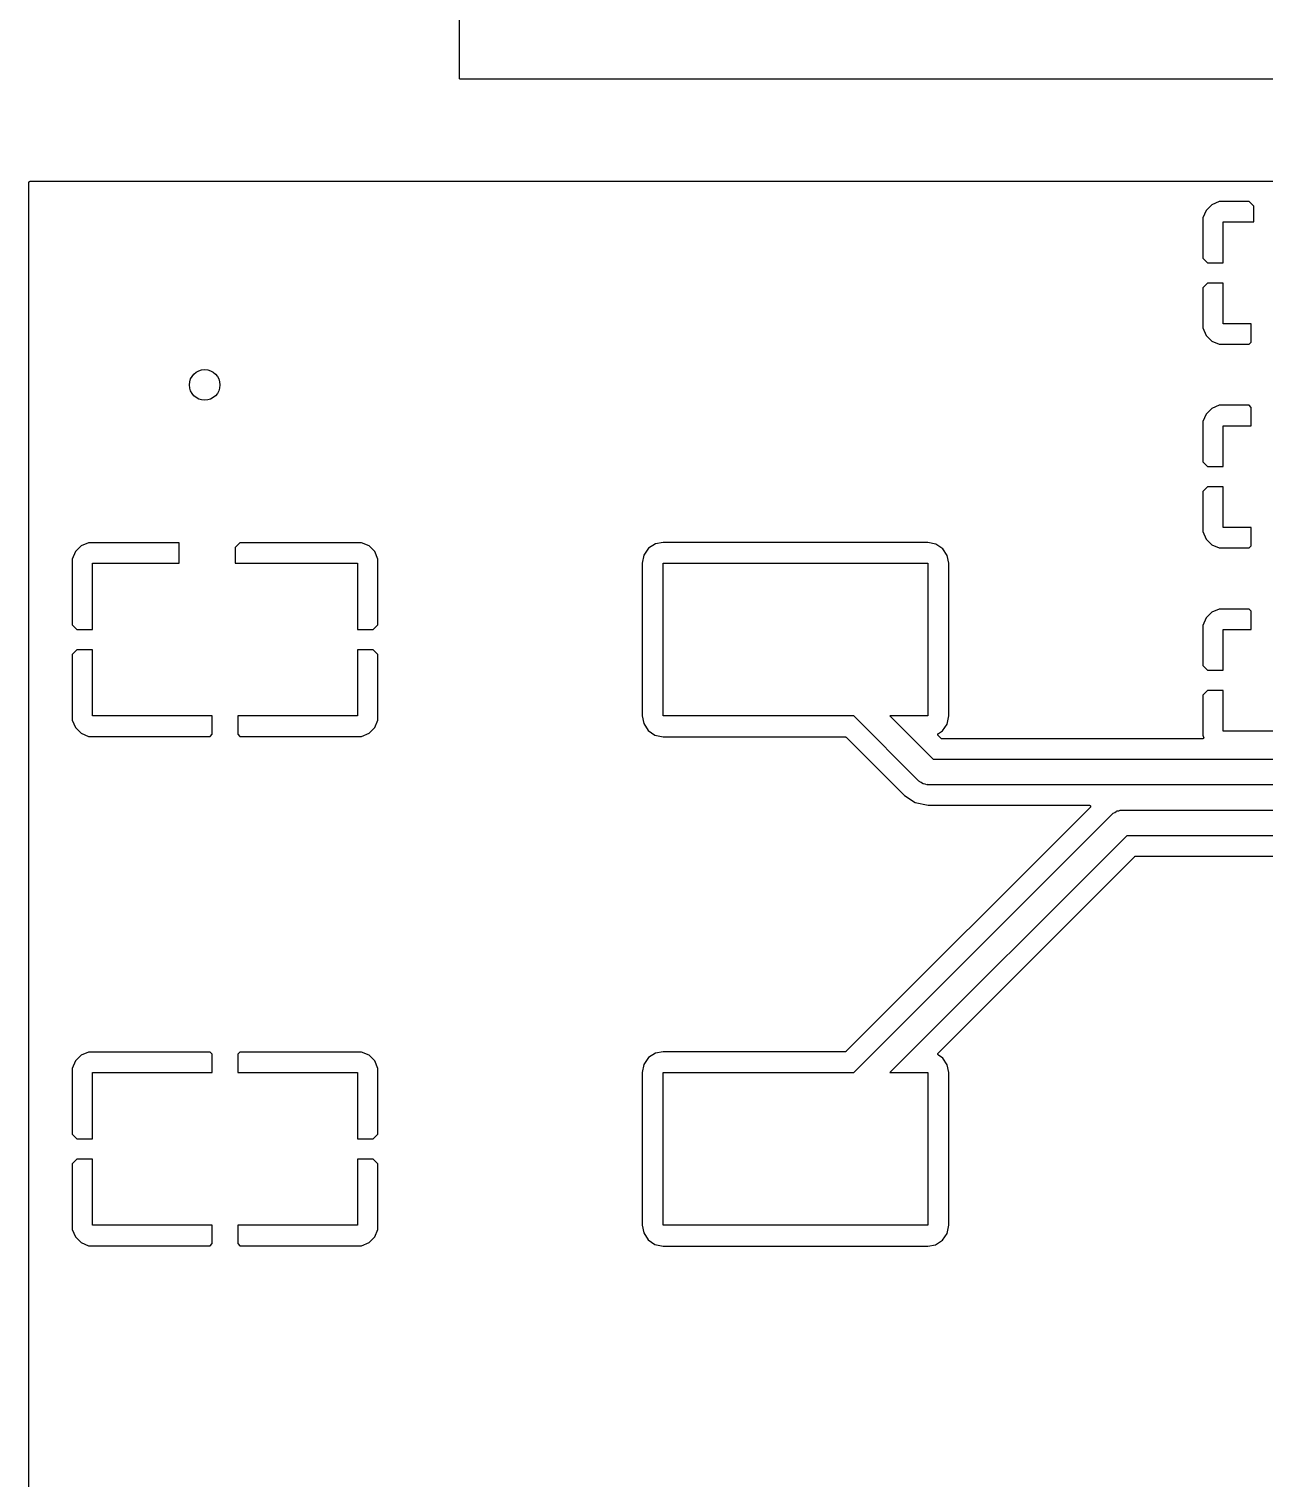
# Model space of a CAD drawing. Extents: x 0.3 to 75.7, y -92.7 to -2.
# Drawn here: x 0.28 to 12.4, y -71.73 to -57.51 of the extents above; entities that cross this region are included whole.
import ezdxf

# ---------------------------------------------------------------- set-up
doc = ezdxf.new("R2010")
doc.units = 0
doc.header["$MEASUREMENT"] = 0
doc.layers.add('BLACK', color=7, linetype='CONTINUOUS')

msp = doc.modelspace()

# ---------------------------------------------------------------- linework, layer by layer
at = {"layer": 'Black'}
for p, q in [((4.5, -57.987), (4.5, -21.5013)), ((4.5002, -57.9881), (4.5, -57.987)), ((4.5002, -57.9893), (4.5002, -57.9881)), ((4.50059, -57.9903), (4.5002, -57.9893)), ((4.50078, -57.9914), (4.50059, -57.9903)), ((4.50135, -57.9924), (4.50078, -57.9914)), ((4.50174, -57.9935), (4.50135, -57.9924)), ((4.50247, -57.9944), (4.50174, -57.9935)), ((4.50304, -57.9954), (4.50247, -57.9944)), ((4.50391, -57.9961), (4.50304, -57.9954)), ((4.50464, -57.997), (4.50391, -57.9961)), ((4.50563, -57.9975), (4.50464, -57.997)), ((4.5065, -57.9983), (4.50563, -57.9975)), ((4.50757, -57.9986), (4.5065, -57.9983)), ((4.50855, -57.9992), (4.50757, -57.9986)), ((4.50967, -57.9994), (4.50855, -57.9992)), ((4.51074, -57.9998), (4.50967, -57.9994)), ((4.51188, -57.9998), (4.51074, -57.9998)), ((4.513, -58), (4.51188, -57.9998)), ((23.0755, -58), (4.513, -58)), ((0.275, -59.013), (0.2752, -59.0119)), ((0.275, -59.3576), (0.275, -59.013)), ((0.2752, -59.0107), (0.27559, -59.0097)), ((0.2752, -59.0119), (0.2752, -59.0107)), ((0.27559, -59.0097), (0.27578, -59.0086)), ((0.27578, -59.0086), (0.27635, -59.0076)), ((0.27635, -59.0076), (0.27674, -59.0065)), ((0.27674, -59.0065), (0.27747, -59.0056)), ((0.27747, -59.0056), (0.27804, -59.0046)), ((0.27804, -59.0046), (0.27891, -59.0039)), ((0.27891, -59.0039), (0.27964, -59.003)), ((0.27964, -59.003), (0.28063, -59.0025)), ((0.28063, -59.0025), (0.2815, -59.0017)), ((0.2815, -59.0017), (0.28257, -59.0014)), ((0.28257, -59.0014), (0.28355, -59.0008)), ((0.28355, -59.0008), (0.28467, -59.0006)), ((0.28467, -59.0006), (0.28574, -59.0002)), ((0.28574, -59.0002), (0.28688, -59.0002)), ((0.28688, -59.0002), (0.288, -59)), ((0.288, -59), (25.562, -59)), ((11.8304, -59.2867), (11.8, -59.3602)), ((11.8867, -59.2304), (11.8304, -59.2867)), ((11.9602, -59.2), (11.8867, -59.2304)), ((12.2544, -59.2), (11.9602, -59.2)), ((12.3, -59.2456), (12.2544, -59.2)), ((12.3, -59.4), (12.3, -59.2456)), ((0.275, -60.0403), (0.275, -59.3576)), ((11.8, -59.3602), (11.8, -59.7544)), ((12, -59.8), (12, -59.4)), ((12, -59.4), (12.3, -59.4)), ((11.8, -59.7544), (11.8456, -59.8)), ((11.8456, -59.8), (12, -59.8)), ((11.8456, -60), (11.8, -60.0456)), ((12, -60), (11.8456, -60)), ((12, -60.4), (12, -60)), ((0.275, -61.3576), (0.275, -60.0403)), ((11.8, -60.0456), (11.8, -60.4398)), ((11.8, -60.4398), (11.8304, -60.5133)), ((12.275, -60.4), (12, -60.4)), ((12.275, -60.5794), (12.275, -60.4)), ((11.8304, -60.5133), (11.8867, -60.5696)), ((11.8867, -60.5696), (11.9602, -60.6)), ((12.2544, -60.6), (12.275, -60.5794)), ((11.9602, -60.6), (12.2544, -60.6)), ((11.8304, -61.2867), (11.8, -61.3602)), ((11.8867, -61.2304), (11.8304, -61.2867)), ((11.9602, -61.2), (11.8867, -61.2304)), ((12.2544, -61.2), (11.9602, -61.2)), ((12.275, -61.2206), (12.2544, -61.2)), ((12.275, -61.4), (12.275, -61.2206)), ((0.275, -62.0403), (0.275, -61.3576)), ((11.8, -61.3602), (11.8, -61.7544)), ((12, -61.8), (12, -61.4)), ((12, -61.4), (12.275, -61.4)), ((11.8, -61.7544), (11.8456, -61.8)), ((11.8456, -61.8), (12, -61.8)), ((11.8456, -62), (11.8, -62.0456)), ((12, -62), (11.8456, -62)), ((12, -62.4), (12, -62)), ((0.275, -62.7076), (0.275, -62.0403)), ((11.8, -62.0456), (11.8, -62.4398)), ((11.8, -62.4398), (11.8304, -62.5133)), ((12.275, -62.4), (12, -62.4)), ((12.275, -62.5794), (12.275, -62.4)), ((0.78671, -62.5804), (0.73045, -62.6367)), ((0.86022, -62.55), (0.78671, -62.5804)), ((1.75, -62.55), (0.86022, -62.55)), ((1.75, -62.75), (1.75, -62.55)), ((2.34563, -62.55), (2.3, -62.5956)), ((3.53978, -62.55), (2.34563, -62.55)), ((3.61329, -62.5804), (3.53978, -62.55)), ((3.66955, -62.6367), (3.61329, -62.5804)), ((6.42597, -62.56), (6.35782, -62.6038)), ((6.50121, -62.5458), (6.42597, -62.56)), ((9.0987, -62.5458), (6.50121, -62.5458)), ((9.17933, -62.5622), (9.0987, -62.5458)), ((9.24616, -62.6078), (9.17933, -62.5622)), ((11.8304, -62.5133), (11.8867, -62.5696)), ((11.8867, -62.5696), (11.9602, -62.6)), ((12.2544, -62.6), (12.275, -62.5794)), ((0.275, -63.6402), (0.275, -62.7076)), ((0.73045, -62.6367), (0.7, -62.7102)), ((0.7, -62.7102), (0.7, -63.3544)), ((2.3, -62.5956), (2.3, -62.75)), ((3.7, -62.7102), (3.66955, -62.6367)), ((3.7, -62.75), (3.7, -62.7102)), ((6.31216, -62.6707), (6.29583, -62.7513)), ((6.35782, -62.6038), (6.31216, -62.6707)), ((9.29001, -62.676), (9.24616, -62.6078)), ((9.30417, -62.7512), (9.29001, -62.676)), ((11.9602, -62.6), (12.2544, -62.6)), ((0.9, -63.4), (0.9, -62.75)), ((0.9, -62.75), (1.75, -62.75)), ((2.3, -62.75), (3.5, -62.75)), ((3.5, -62.75), (3.5, -63.4)), ((3.7, -63.3544), (3.7, -62.75)), ((6.29583, -62.7513), (6.29583, -64.2488)), ((6.5, -64.25), (6.5, -62.75)), ((6.5, -62.75), (9.1, -62.75)), ((9.1, -62.75), (9.1, -64.25)), ((9.30417, -63.3576), (9.30417, -62.7512)), ((11.8304, -63.2867), (11.8, -63.3602)), ((11.8867, -63.2304), (11.8304, -63.2867)), ((11.9602, -63.2), (11.8867, -63.2304)), ((12.2544, -63.2), (11.9602, -63.2)), ((12.275, -63.2206), (12.2544, -63.2)), ((12.275, -63.4), (12.275, -63.2206)), ((0.7, -63.3544), (0.74563, -63.4)), ((0.74563, -63.4), (0.9, -63.4)), ((3.5, -63.4), (3.65437, -63.4)), ((3.65437, -63.4), (3.7, -63.3544)), ((9.30417, -64.2487), (9.30417, -63.3576)), ((11.8, -63.3602), (11.8, -63.7544)), ((12, -63.8), (12, -63.4)), ((12, -63.4), (12.275, -63.4)), ((0.275, -67.7076), (0.275, -63.6402)), ((0.74563, -63.6), (0.7, -63.6456)), ((0.7, -63.6456), (0.7, -64.2898)), ((0.9, -63.6), (0.74563, -63.6)), ((0.9, -64.25), (0.9, -63.6)), ((3.5, -63.6), (3.5, -64.25)), ((3.65437, -63.6), (3.5, -63.6)), ((3.7, -63.6456), (3.65437, -63.6)), ((3.7, -64.2898), (3.7, -63.6456)), ((11.8, -63.7544), (11.8456, -63.8)), ((11.8456, -63.8), (12, -63.8)), ((11.8456, -64), (11.8, -64.0456)), ((12, -64), (11.8456, -64)), ((12, -64.4), (12, -64)), ((11.8, -64.0456), (11.8, -64.4398)), ((0.7, -64.2898), (0.73045, -64.3633)), ((2.075, -64.25), (0.9, -64.25)), ((2.075, -64.4294), (2.075, -64.25)), ((3.5, -64.25), (2.325, -64.25)), ((2.325, -64.25), (2.325, -64.4294)), ((3.66955, -64.3633), (3.7, -64.2898)), ((6.29583, -64.2488), (6.30999, -64.324)), ((8.37322, -64.25), (6.5, -64.25)), ((9.01161, -64.8884), (8.37322, -64.25)), ((9.1, -64.25), (8.72678, -64.25)), ((8.72678, -64.25), (9.15178, -64.675)), ((9.28784, -64.3293), (9.30417, -64.2487)), ((0.73045, -64.3633), (0.78671, -64.4196)), ((0.78671, -64.4196), (0.86022, -64.45)), ((2.05437, -64.45), (2.075, -64.4294)), ((2.325, -64.4294), (2.34563, -64.45)), ((3.53978, -64.45), (3.61329, -64.4196)), ((3.61329, -64.4196), (3.66955, -64.3633)), ((6.30999, -64.324), (6.35384, -64.3922)), ((6.35384, -64.3922), (6.42067, -64.4378)), ((6.42067, -64.4378), (6.5013, -64.4542)), ((9.19722, -64.4328), (9.19747, -64.4308)), ((9.19727, -64.4331), (9.19722, -64.4328)), ((9.19725, -64.4333), (9.19727, -64.4331)), ((9.19777, -64.4353), (9.19725, -64.4333)), ((9.19747, -64.4308), (9.19765, -64.4288)), ((9.19765, -64.4288), (9.19775, -64.4286)), ((9.19775, -64.4286), (9.19779, -64.4283)), ((9.19821, -64.4372), (9.19777, -64.4353)), ((9.19779, -64.4283), (9.19871, -64.4266)), ((9.19835, -64.4374), (9.19821, -64.4372)), ((9.19842, -64.4377), (9.19835, -64.4374)), ((9.19956, -64.4393), (9.19842, -64.4377)), ((9.19871, -64.4266), (9.19955, -64.4247)), ((9.19955, -64.4247), (9.19974, -64.4246)), ((9.20066, -64.441), (9.19956, -64.4393)), ((9.19974, -64.4246), (9.19985, -64.4243)), ((9.19985, -64.4243), (9.20132, -64.423)), ((9.20132, -64.423), (9.20275, -64.4215)), ((9.20275, -64.4215), (9.20298, -64.4214)), ((9.20298, -64.4214), (9.20317, -64.4213)), ((9.20317, -64.4213), (9.24218, -64.3962)), ((9.24218, -64.3962), (9.28784, -64.3293)), ((12.8, -64.4), (12, -64.4)), ((0.86022, -64.45), (2.05437, -64.45)), ((2.34563, -64.45), (3.53978, -64.45)), ((6.5013, -64.4542), (8.28917, -64.4542)), ((8.28917, -64.4542), (8.28973, -64.4543)), ((8.28973, -64.4543), (8.2903, -64.4542)), ((8.2903, -64.4542), (8.29195, -64.4547)), ((8.29195, -64.4547), (8.29361, -64.455)), ((8.29361, -64.455), (8.29411, -64.4552)), ((8.29411, -64.4552), (8.29466, -64.4554)), ((8.29466, -64.4554), (8.29605, -64.4564)), ((8.29605, -64.4564), (8.29752, -64.4572)), ((8.29752, -64.4572), (8.29789, -64.4577)), ((8.29789, -64.4577), (8.29836, -64.458)), ((8.29836, -64.458), (8.86929, -65.0289)), ((9.20087, -64.4412), (9.20066, -64.441)), ((9.20101, -64.4414), (9.20087, -64.4412)), ((9.23081, -64.4712), (9.20101, -64.4414)), ((9.23128, -64.4715), (9.23081, -64.4712)), ((9.23165, -64.472), (9.23128, -64.4715)), ((9.23312, -64.4728), (9.23165, -64.472)), ((9.23451, -64.4738), (9.23312, -64.4728)), ((9.23506, -64.4739), (9.23451, -64.4738)), ((9.23556, -64.4742), (9.23506, -64.4739)), ((9.23723, -64.4745), (9.23556, -64.4742)), ((9.23887, -64.475), (9.23723, -64.4745)), ((9.23944, -64.4749), (9.23887, -64.475)), ((9.24, -64.475), (9.23944, -64.4749)), ((11.7951, -64.475), (9.24, -64.475)), ((11.7965, -64.4748), (11.7951, -64.475)), ((11.7979, -64.4747), (11.7965, -64.4748)), ((11.7987, -64.4744), (11.7979, -64.4747)), ((11.7996, -64.4742), (11.7987, -64.4744)), ((11.8008, -64.4735), (11.7996, -64.4742)), ((11.8, -64.4398), (11.8071, -64.457)), ((11.8021, -64.473), (11.8008, -64.4735)), ((11.8027, -64.4724), (11.8021, -64.473)), ((11.8035, -64.472), (11.8027, -64.4724)), ((11.8044, -64.4709), (11.8035, -64.472)), ((11.8054, -64.4699), (11.8044, -64.4709)), ((11.8058, -64.4692), (11.8054, -64.4699)), ((11.8064, -64.4685), (11.8058, -64.4692)), ((11.8069, -64.4672), (11.8064, -64.4685)), ((11.8075, -64.4659), (11.8069, -64.4672)), ((11.8071, -64.457), (11.8074, -64.4584)), ((11.8074, -64.4584), (11.8079, -64.4597)), ((11.8076, -64.4651), (11.8075, -64.4659)), ((11.8079, -64.4643), (11.8076, -64.4651)), ((11.8079, -64.4597), (11.8079, -64.4606)), ((11.8079, -64.4606), (11.8081, -64.4614)), ((11.8081, -64.4614), (11.8079, -64.4628)), ((11.8079, -64.4628), (11.8079, -64.4643)), ((9.15178, -64.675), (20.35, -64.675)), ((9.01612, -64.8915), (9.01161, -64.8884)), ((9.01965, -64.8958), (9.01612, -64.8915)), ((9.03379, -64.9039), (9.01965, -64.8958)), ((9.04717, -64.9133), (9.03379, -64.9039)), ((9.05248, -64.9147), (9.04717, -64.9133)), ((9.05725, -64.9175), (9.05248, -64.9147)), ((9.07333, -64.9203), (9.05725, -64.9175)), ((9.0891, -64.9245), (9.07333, -64.9203)), ((9.09459, -64.924), (9.0891, -64.9245)), ((9.1, -64.925), (9.09459, -64.924)), ((20.2982, -64.925), (9.1, -64.925)), ((10.6932, -65.1472), (8.29836, -67.542)), ((8.86929, -65.0289), (8.97573, -65.1)), ((8.97573, -65.1), (9.10128, -65.125)), ((9.10128, -65.125), (10.684, -65.125)), ((10.684, -65.125), (10.6857, -65.1253)), ((10.6857, -65.1253), (10.6874, -65.1254)), ((10.6874, -65.1254), (10.6879, -65.1257)), ((10.6879, -65.1257), (10.6884, -65.1258)), ((10.6884, -65.1258), (10.6899, -65.1266)), ((10.6899, -65.1266), (10.6915, -65.1274)), ((10.6915, -65.1274), (10.6919, -65.1278)), ((10.6919, -65.1278), (10.6924, -65.128)), ((10.6924, -65.128), (10.6934, -65.1293)), ((10.6942, -65.1458), (10.6932, -65.1472)), ((10.6934, -65.1293), (10.6946, -65.1305)), ((10.6953, -65.1445), (10.6942, -65.1458)), ((10.6946, -65.1305), (10.6949, -65.1311)), ((10.6949, -65.1311), (10.6953, -65.1315)), ((10.6953, -65.1315), (10.6958, -65.1331)), ((10.6954, -65.144), (10.6953, -65.1445)), ((10.6958, -65.1435), (10.6954, -65.144)), ((10.6958, -65.1331), (10.6966, -65.1346)), ((10.6962, -65.1419), (10.6958, -65.1435)), ((10.6968, -65.1403), (10.6962, -65.1419)), ((10.6966, -65.1346), (10.6966, -65.1352)), ((10.6966, -65.1352), (10.6968, -65.1357)), ((10.6968, -65.1357), (10.6968, -65.1375)), ((10.6968, -65.1375), (10.6969, -65.1391)), ((10.6969, -65.1391), (10.6968, -65.1397)), ((10.6968, -65.1397), (10.6968, -65.1403)), ((8.37322, -67.75), (10.9116, -65.2116)), ((10.9116, -65.2116), (10.9161, -65.2085)), ((10.9161, -65.2085), (10.9197, -65.2042)), ((10.9197, -65.2042), (10.9338, -65.1961)), ((10.9338, -65.1961), (10.9472, -65.1867)), ((10.9472, -65.1867), (10.9525, -65.1853)), ((10.9525, -65.1853), (10.9572, -65.1825)), ((10.9572, -65.1825), (10.9733, -65.1797)), ((10.9733, -65.1797), (10.9891, -65.1755)), ((10.9891, -65.1755), (10.9946, -65.176)), ((10.9946, -65.176), (11, -65.175)), ((11, -65.175), (20.1, -65.175)), ((11.0518, -65.425), (8.72678, -67.75)), ((20.0482, -65.425), (11.0518, -65.425)), ((9.20119, -67.5584), (11.1308, -65.6288)), ((11.1308, -65.6288), (11.1313, -65.6285)), ((11.1313, -65.6285), (11.1316, -65.628)), ((11.1316, -65.628), (11.1331, -65.6272)), ((11.1331, -65.6272), (11.1345, -65.6262)), ((11.1345, -65.6262), (11.1351, -65.6261)), ((11.1351, -65.6261), (11.1356, -65.6258)), ((11.1356, -65.6258), (11.1372, -65.6255)), ((11.1372, -65.6255), (11.1389, -65.625)), ((11.1389, -65.625), (11.1394, -65.6251)), ((11.1394, -65.6251), (11.14, -65.625)), ((11.14, -65.625), (18.1075, -65.625)), ((0.86022, -67.55), (0.78671, -67.5804)), ((2.05437, -67.55), (0.86022, -67.55)), ((2.075, -67.5706), (2.05437, -67.55)), ((2.34563, -67.55), (2.325, -67.5706)), ((3.53978, -67.55), (2.34563, -67.55)), ((3.61329, -67.5804), (3.53978, -67.55)), ((6.42597, -67.56), (6.35782, -67.6038)), ((6.50121, -67.5458), (6.42597, -67.56)), ((8.28917, -67.5458), (6.50121, -67.5458)), ((8.28973, -67.5457), (8.28917, -67.5458)), ((8.2903, -67.5458), (8.28973, -67.5457)), ((8.29195, -67.5453), (8.2903, -67.5458)), ((8.29361, -67.545), (8.29195, -67.5453)), ((8.29411, -67.5448), (8.29361, -67.545)), ((8.29466, -67.5446), (8.29411, -67.5448)), ((8.29605, -67.5436), (8.29466, -67.5446)), ((8.29752, -67.5428), (8.29605, -67.5436)), ((8.29789, -67.5423), (8.29752, -67.5428)), ((8.29836, -67.542), (8.29789, -67.5423)), ((9.19763, -67.5688), (9.19742, -67.5666)), ((9.19742, -67.5666), (9.19744, -67.5666)), ((9.19743, -67.5665), (9.19801, -67.5643)), ((9.19744, -67.5666), (9.19743, -67.5665)), ((9.19782, -67.571), (9.19763, -67.5688)), ((9.19801, -67.5643), (9.19853, -67.5623)), ((9.19853, -67.5623), (9.19858, -67.5622)), ((9.19858, -67.5622), (9.1986, -67.5621)), ((9.1986, -67.5621), (9.19982, -67.5604)), ((9.19982, -67.5604), (9.20108, -67.5585)), ((9.20108, -67.5585), (9.20115, -67.5585)), ((9.20115, -67.5585), (9.20119, -67.5584)), ((0.275, -68.6402), (0.275, -67.7076)), ((0.73045, -67.6367), (0.7, -67.7102)), ((0.7, -67.7102), (0.7, -68.3544)), ((0.78671, -67.5804), (0.73045, -67.6367)), ((2.075, -67.75), (2.075, -67.5706)), ((2.325, -67.5706), (2.325, -67.75)), ((3.66955, -67.6367), (3.61329, -67.5804)), ((3.7, -67.7102), (3.66955, -67.6367)), ((3.7, -68.3544), (3.7, -67.7102)), ((6.31216, -67.6707), (6.29583, -67.7513)), ((6.35782, -67.6038), (6.31216, -67.6707)), ((9.19785, -67.5711), (9.19782, -67.571)), ((9.19786, -67.5711), (9.19785, -67.5711)), ((9.19882, -67.5731), (9.19786, -67.5711)), ((9.19973, -67.5751), (9.19882, -67.5731)), ((9.19978, -67.5751), (9.19973, -67.5751)), ((9.19982, -67.5752), (9.19978, -67.5751)), ((9.20136, -67.5767), (9.19982, -67.5752)), ((9.20292, -67.5783), (9.20136, -67.5767)), ((9.20299, -67.5783), (9.20292, -67.5783)), ((9.20304, -67.5784), (9.20299, -67.5783)), ((9.24616, -67.6078), (9.20304, -67.5784)), ((9.29001, -67.676), (9.24616, -67.6078)), ((9.30417, -67.7512), (9.29001, -67.676)), ((0.9, -68.4), (0.9, -67.75)), ((0.9, -67.75), (2.075, -67.75)), ((2.325, -67.75), (3.5, -67.75)), ((3.5, -67.75), (3.5, -68.4)), ((6.29583, -67.7513), (6.29583, -69.2488)), ((6.5, -69.25), (6.5, -67.75)), ((6.5, -67.75), (8.37322, -67.75)), ((8.72678, -67.75), (9.1, -67.75)), ((9.1, -67.75), (9.1, -69.25)), ((9.30417, -69.2487), (9.30417, -67.7512)), ((0.7, -68.3544), (0.74563, -68.4)), ((0.74563, -68.4), (0.9, -68.4)), ((3.5, -68.4), (3.65437, -68.4)), ((3.65437, -68.4), (3.7, -68.3544)), ((0.275, -70.1576), (0.275, -68.6402)), ((0.74563, -68.6), (0.7, -68.6456)), ((0.7, -68.6456), (0.7, -69.2898)), ((0.9, -68.6), (0.74563, -68.6)), ((0.9, -69.25), (0.9, -68.6)), ((3.5, -68.6), (3.5, -69.25)), ((3.65437, -68.6), (3.5, -68.6)), ((3.7, -68.6456), (3.65437, -68.6)), ((3.7, -69.2898), (3.7, -68.6456)), ((2.075, -69.25), (0.9, -69.25)), ((2.075, -69.4294), (2.075, -69.25)), ((3.5, -69.25), (2.325, -69.25)), ((2.325, -69.25), (2.325, -69.4294)), ((6.29583, -69.2488), (6.30999, -69.324)), ((9.1, -69.25), (6.5, -69.25)), ((9.28784, -69.3293), (9.30417, -69.2487)), ((0.7, -69.2898), (0.73045, -69.3633)), ((0.73045, -69.3633), (0.78671, -69.4196)), ((3.61329, -69.4196), (3.66955, -69.3633)), ((3.66955, -69.3633), (3.7, -69.2898)), ((6.30999, -69.324), (6.35384, -69.3922)), ((6.35384, -69.3922), (6.42067, -69.4378)), ((9.17403, -69.44), (9.24218, -69.3962)), ((9.24218, -69.3962), (9.28784, -69.3293)), ((0.78671, -69.4196), (0.86022, -69.45)), ((0.86022, -69.45), (2.05437, -69.45)), ((2.05437, -69.45), (2.075, -69.4294)), ((2.325, -69.4294), (2.34563, -69.45)), ((2.34563, -69.45), (3.53978, -69.45)), ((3.53978, -69.45), (3.61329, -69.4196)), ((6.42067, -69.4378), (6.5013, -69.4542)), ((6.5013, -69.4542), (9.09879, -69.4542)), ((9.09879, -69.4542), (9.17403, -69.44)), ((0.275, -70.7403), (0.275, -70.1576)), ((0.275, -72.7076), (0.275, -70.7403))]:
    msp.add_line(p, q, dxfattribs=at)
msp.add_circle((2, -61), 0.15, dxfattribs=at)

doc.saveas('drawing.dxf')
